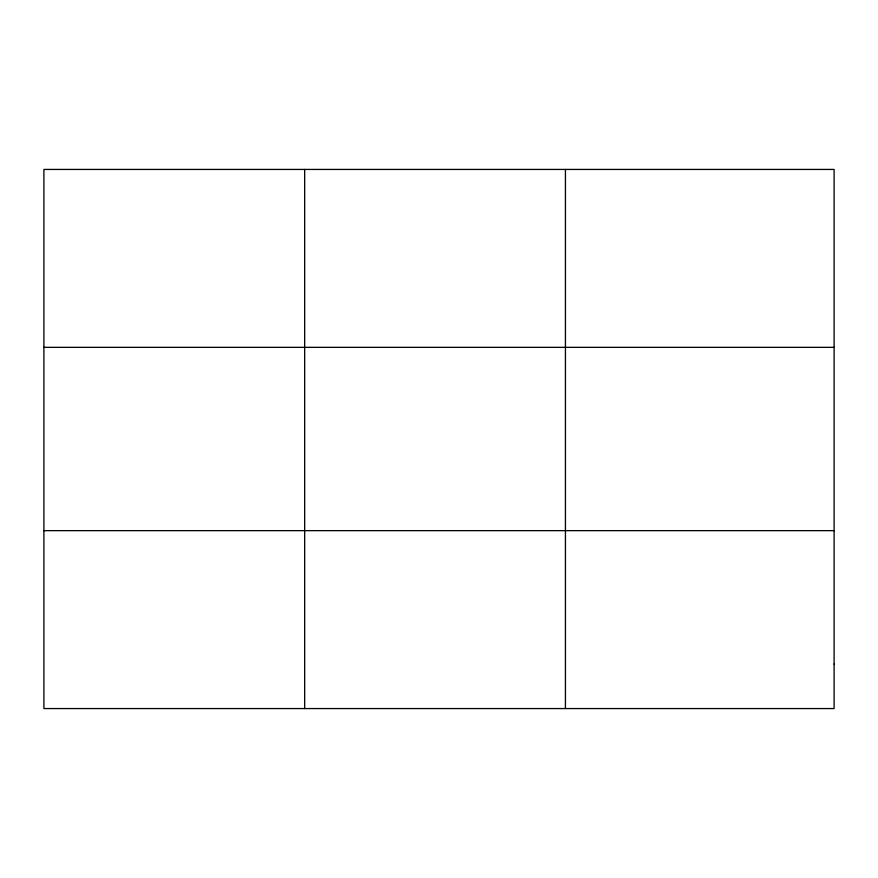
<?xml version="1.0" encoding="UTF-8"?>
<svg xmlns="http://www.w3.org/2000/svg" width="878" height="878" viewBox="0 0 878 878"><rect width="100%" height="100%" fill="white"/><g stroke="black" fill="none" stroke-linecap="round" stroke-linejoin="round"><path stroke-width="1.32" d="M304.666 169.432L304.666 708.568M565.432 169.432L565.432 708.568M43.9 347.348L834.1 347.348M43.9 530.652L834.1 530.652M834.1 664.086L834.1 708.568L43.9 708.568L43.9 169.432L834.1 169.432L834.1 664.086"/></g></svg>
